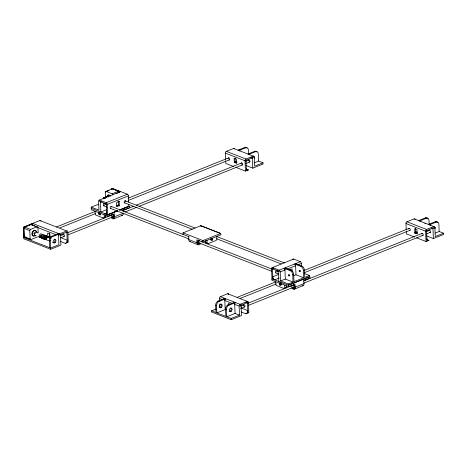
<?xml version="1.0" encoding="UTF-8"?>
<svg xmlns="http://www.w3.org/2000/svg" width="467" height="467" viewBox="0 0 467 467"><rect width="100%" height="100%" fill="white"/><g stroke="black" fill="none" stroke-linecap="round" stroke-linejoin="round"><path stroke-width="0.7" d="M67.289 242.589L66.851 232.157L60.465 234.72L60.903 245.152L50.634 249.273L23.805 238.812L23.35 227.937A0.846 0.578 -68.7 0 1 23.94 226.909L39.882 220.512A1.442 0.987 -68.7 0 1 40.74 220.693M216.017 309.026L211.539 310.824L211.586 312.038L231.229 319.697L241.492 315.581L241.054 305.144L247.44 302.581L247.878 313.013M234.282 162.475L234.195 158.225L236.419 159.177L236.611 163.357L234.294 162.504L235.286 162.142L236.751 162.767M116.604 206.116L118.414 205.27L118.268 201.23M118.25 205.457L119.196 205.778L119.33 205.486L119.161 201.516L118.163 201.055M289.546 270.06L292.044 268.864L292.237 271.631M212.584 238.976L210.921 239.822L212.584 238.976L212.625 239.98L211.218 240.54L211.177 239.542M245.992 160.759L246.36 160.117L253.33 157.321L253.277 156.101L233.64 148.442L226.367 151.361A1.442 0.987 -68.7 0 0 225.368 153.112L225.625 159.305M426.581 231.183L426.955 230.54L433.919 227.744L433.866 226.53L414.229 218.871L406.961 221.784A1.442 0.987 -68.7 0 0 405.957 223.535L406.22 229.729M60.482 235.14L60.798 234.586M99.232 213.028C103.055 213.693 97.755 214.417 99.319 212.975M241.071 305.564L241.392 305.009M279.71 283.568C283.446 284.496 278.344 284.555 279.908 283.399M106.745 214.388L106.307 203.951L100.528 201.797L100.819 212.076L106.774 209.689M211.16 239.647L212.578 239.028M119.319 205.585L118.431 205.2M119.295 205.649L118.385 205.328M37.594 236.927L30.904 239.612L25.02 237.312L24.261 236.699L23.905 228.316L24.593 227.12L31.277 224.44L37.926 227.347L38.16 232.94M30.904 239.612L30.145 238.993L29.795 230.61L30.478 229.42L37.167 226.734M118.32 205.41L119.266 205.708M105.524 197.605L105.285 192.013L105.921 191.371L112.267 188.826L118.472 191.242L119.178 192.41M111.636 189.468L112.267 188.826M119.196 205.778L116.773 206.607L116.622 202.45L119.12 201.446M112.022 188.995L111.537 189.188A0.846 0.52 68.1 0 1 112.08 188.633L112.565 188.44L127.351 194.208A1.442 0.887 68.1 0 1 128.384 195.912L128.647 202.112M105.285 192.013L109.097 190.483M25.487 237.259L24.202 237.773L23.799 228.112A0.846 0.578 -68.7 0 1 24.389 227.085L33.064 223.605A1.535 1.051 -68.7 0 0 32.153 225.392L32.095 223.997L31.645 223.821M105.921 191.371L112.121 193.787L118.472 191.242M119.225 191.423L119.71 191.231M120.609 191.581L99.436 200.074A1.535 0.94 68.1 0 0 98.595 201.119L98.975 210.162L91.252 207.15L91.299 208.364A22.072 13.549 68.1 0 0 91.17 209.706L98.963 212.748L98.998 213.477M116.003 193.682L117.906 192.918M100.411 202.007L101.748 201.423M101.73 201.534L100.405 202.065L100.382 201.639L99.483 201.289L99.436 200.074L106.178 202.707A1.442 0.887 68.1 0 1 107.212 204.412L107.644 214.738L116.908 211.02M91.252 207.15L98.59 204.202M106.178 202.707L127.351 194.208M247.084 148.167A3.456 2.364 -68.7 0 0 244.825 147.455L238.065 150.17A1.535 1.051 -68.7 0 1 238.328 150.152M248.572 154.32L248.391 149.965A3.456 2.364 -68.7 0 0 245.724 147.805L238.964 150.52A1.535 1.051 -68.7 0 1 239.898 151.063M107.212 204.412L128.384 195.912M56.507 226.962L95.682 211.242M128.098 198.23L228.731 157.846M59.998 227.843L95.793 213.477M128.215 200.466L229.519 159.807M234.072 158.406L235.041 158.015L235.286 162.142M116.703 205.702L118.688 204.908M256.973 152.02A3.456 2.364 -68.7 0 0 254.713 151.314L247.954 154.028A1.535 1.051 -68.7 0 1 248.666 154.221M100.329 214.178C97.037 213.203 101.689 213.868 100.347 215.077L99.039 214.569L100.066 213.909M246.021 165.499L252.799 168.143L263.061 164.022L263.009 162.808L258.584 161.08L258.28 153.824A3.456 2.364 -68.7 0 0 255.612 151.664L248.853 154.379A1.535 1.051 -68.7 0 1 249.728 154.787M99.039 214.569L100.078 214.155M106.931 212.888L104.947 213.688A2.644 1.623 68.1 0 0 106.645 211.96M47.757 237.154L47.698 233.062L49.957 234.049L50.132 238.193L47.757 237.154L49.695 236.372L49.56 233.121M234.236 162.312L235.205 161.926M49.695 236.372L47.786 237.283L49.887 236.687L47.949 237.464M234.265 162.446L235.216 161.991M47.856 237.399L49.841 236.658M234.335 162.557L235.35 162.212M234.428 162.627L235.397 162.236M49.689 247.708L49.379 240.447A3.456 2.364 -68.7 0 1 51.784 236.255L58.544 233.541A1.535 1.051 -68.7 0 0 58.287 233.733M50.634 249.273L50.278 240.797A3.456 2.364 -68.7 0 1 52.683 236.606L66.711 230.978A1.442 0.987 -68.7 0 1 67.82 231.877L68.258 242.204L65.351 243.371L60.605 241.521M246.307 168.278A2.644 1.81 -68.7 0 0 248.345 169.93L245.438 171.097L245.006 160.771A1.442 0.987 -68.7 0 1 246.01 159.019L253.277 156.101A1.535 1.051 -68.7 0 1 254.305 157.11L254.684 166.147L263.009 162.808M119.552 209.957L128.816 206.239L128.729 204.172M107.731 214.773L117.748 210.751M119.75 209.952L129.19 206.233A22.072 13.549 68.1 0 1 129.441 207.722L123.142 210.249A22.072 13.549 68.1 0 1 123.276 211.358M91.299 208.364L107.824 214.808L117.842 210.786M119.844 209.987L129.19 206.233M60.465 234.72L59.496 235.105L59.443 233.891L32.614 223.43M95.093 211.236L95.198 213.664A1.325 0.811 68.1 0 0 96.144 215.229L103.405 218.06A1.325 0.811 68.1 0 0 104.258 217.196L105.805 216.577L105.729 214.756M103.405 218.06L104.439 217.645M123.737 209.905L124.771 209.49A1.325 0.811 68.1 0 0 125.605 208.924M98.963 212.748L108.07 216.297L114.368 213.769A22.072 13.549 68.1 0 1 114.643 216.7A3.129 1.921 68.1 0 1 113.44 218.842A3.129 1.921 68.1 0 1 111.093 217.318M60.669 235.531L63.372 234.452M67.423 232.823L111.998 214.937M122.809 210.599L133.615 206.262M136.317 205.176L241.672 162.895M245.724 161.267L249.104 159.912M60.786 237.767L64.166 236.413M68.217 234.784L112.792 216.898M124.946 212.018L137.105 207.138M139.131 206.326L242.466 164.857M245.84 163.503L249.892 161.874M114.643 216.7L123.411 213.18A3.129 1.921 68.1 0 1 121.402 215.223M113.679 218.778L122.453 215.252M254.101 162.884L258.584 161.08M182.912 234.37A22.072 15.102 -68.7 0 1 183.058 232.87L200.868 225.719L220.687 233.447A22.072 15.102 -68.7 0 1 220.949 234.784L212.549 238.158L212.578 238.888L211.323 238.071M220.687 233.447L202.876 240.598A22.072 15.102 -68.7 0 0 202.731 242.099L212.549 238.158M201.295 241.538L201.954 241.27M212.374 238.479C210.057 238.304 211.102 240.4 212.567 238.83M210.967 239.04L212.444 238.561M211.037 239.127L212.479 238.608M211.102 239.227L212.508 238.66M211.142 239.338L212.532 238.719M205.544 240.447L205.62 242.268A1.325 0.905 -68.7 0 0 206.642 243.097L208.078 243.657L215.906 240.511A1.325 0.905 -68.7 0 0 216.828 238.911L216.723 236.483M271.981 278.822L271.549 268.496A1.442 0.887 68.1 0 1 272.471 267.556L293.65 259.057L300.392 261.689A1.535 0.94 68.1 0 1 301.349 263.435L301.466 266.213M273.796 268.63L272.465 269.226L272.804 268.887L279.266 271.397L279.213 270.183L272.471 267.556M300.392 261.689L279.213 270.183A1.535 0.94 68.1 0 1 280.171 271.934L280.55 280.971L288.273 283.983L293.043 282.068L292.739 274.806A3.456 2.125 68.1 0 0 290.258 270.714L283.989 268.268A1.535 0.94 68.1 0 1 284.946 270.019L280.171 271.934M285.857 268.233L284.888 268.618L285.325 279.056L293.043 282.068M296.516 263.954L295.547 264.34L295.985 274.777L303.708 277.789L303.404 270.527A3.456 2.125 68.1 0 0 300.917 266.435L294.648 263.989A1.535 0.94 68.1 0 1 295.605 265.741L287.205 269.109M297.765 264.871L301.349 263.435M219.601 301.227L219.484 298.442A1.535 1.051 -68.7 0 1 220.395 296.656L227.662 293.743A1.442 0.987 -68.7 0 1 228.521 293.924M278.735 274.357L272.781 276.744A2.644 1.623 68.1 0 0 274.678 279.873L279.313 278.017M290.258 270.714L291.227 270.329A3.456 2.125 68.1 0 1 293.708 274.421L294.012 281.677L303.708 277.789M300.917 266.435L301.886 266.05A3.456 2.125 68.1 0 1 304.373 270.142L304.677 277.398L309.446 275.483L309.498 276.697M211.539 310.824L215.964 312.551L215.661 305.29A3.456 2.364 -68.7 0 1 218.06 301.098L224.82 298.384A1.535 1.051 -68.7 0 0 224.563 298.576M429.161 224.75L428.98 220.389A3.456 2.364 -68.7 0 0 426.313 218.235L425.414 217.879L418.654 220.593A1.535 1.051 -68.7 0 1 419.162 220.64M234.125 302.832A1.535 1.051 -68.7 0 1 234.708 302.242L227.949 304.957A3.456 2.364 -68.7 0 0 225.549 309.148L225.853 316.404L216.863 312.902L216.56 305.64A3.456 2.364 -68.7 0 1 218.959 301.448L225.719 298.734A1.535 1.051 -68.7 0 0 224.808 300.52L232.513 303.527M426.313 218.235L419.553 220.944A1.535 1.051 -68.7 0 1 419.938 220.949M292.739 274.806L293.708 274.421M303.404 270.527L304.373 270.142M237.096 297.386L275.594 281.94M303.959 270.551L409.32 228.27M280.55 280.971L285.325 279.056M293.399 275.816L295.985 274.777M240.587 298.267L276.382 283.901M304.075 272.786L410.108 230.231M280.591 282.757L279.558 283.171L271.765 280.13A22.072 13.549 68.1 0 1 271.893 278.787L288.413 285.232L309.784 276.657A22.072 13.549 68.1 0 1 310.03 278.145L303.731 280.673A22.072 13.549 68.1 0 1 304.005 283.603A3.129 1.921 68.1 0 1 301.997 285.646M437.135 221.948A3.456 2.364 -68.7 0 0 435.302 221.737L428.543 224.452A1.535 1.051 -68.7 0 1 428.928 224.458M280.918 284.601C277.626 283.627 282.278 284.292 280.936 285.5L279.634 284.993L280.655 284.333M228.848 305.307L235.607 302.593A1.535 1.051 -68.7 0 0 234.697 304.379L239.122 306.101L239.501 315.143L231.177 318.482L226.752 316.754L226.448 309.498A3.456 2.364 -68.7 0 1 228.848 305.307L227.949 304.957M426.616 235.928L433.388 238.567L443.65 234.446L443.597 233.231L439.173 231.509L438.869 224.248A3.456 2.364 -68.7 0 0 436.201 222.088L429.442 224.802A1.535 1.051 -68.7 0 1 430.376 225.345M279.634 284.993L280.667 284.578M414.824 232.735L414.766 228.649L417.013 229.601L417.2 233.78L414.842 232.835L415.799 232.35L415.63 228.445M414.854 232.87L415.799 232.35M414.871 232.899L415.875 232.572L417.34 233.191M414.924 232.986L415.939 232.636M415.017 233.051L415.986 232.659M216.863 312.902L225.187 309.557L224.75 299.125L223.851 298.775M241.2 311.944L245.94 313.795L248.847 312.627L248.415 302.301A1.442 0.987 -68.7 0 0 247.3 301.402L240.032 304.315A1.535 1.051 -68.7 0 0 239.122 306.101M426.896 238.701A2.644 1.81 -68.7 0 0 428.939 240.353L426.032 241.521L425.6 231.194A1.442 0.987 -68.7 0 1 426.599 229.443L433.866 226.53A1.535 1.051 -68.7 0 1 434.894 227.534L435.273 236.576L443.597 233.231M241.054 305.144L240.085 305.535L240.032 304.315L220.395 296.656M275.682 281.659L275.787 284.088A1.325 0.811 68.1 0 0 276.738 285.652L284 288.489A1.325 0.811 68.1 0 0 284.847 287.625L286.394 287.001L286.341 285.786M304.326 280.328L305.365 279.914M279.587 283.901L279.546 282.926L288.659 286.72L294.957 284.193A22.072 13.549 68.1 0 1 295.232 287.123A3.129 1.921 68.1 0 1 294.029 289.266A3.129 1.921 68.1 0 1 291.682 287.742M240.587 306.229L243.967 304.875M248.018 303.246L292.593 285.36M303.398 281.023L422.267 233.319M426.318 231.69L429.693 230.336M240.703 308.465L244.755 306.837M248.129 305.482L293.381 287.322M303.509 283.259L423.055 235.28M426.429 233.926L430.481 232.297M295.232 287.123L304.005 283.603M294.268 289.201L303.042 285.681M226.752 316.754L235.076 313.415L239.501 315.143M435.332 233.051L439.173 231.509M246.36 160.117L245.969 160.269L246.407 170.706M426.955 230.54L426.564 230.692L427.001 241.13M99.354 213.822L99.045 213.717M279.949 284.251L279.634 284.14M66.46 232.315L66.869 232.642M247.049 302.739L247.457 303.065L246.091 302.476M252.022 157.846L252.373 158.132L252.799 168.143M432.611 228.27L432.962 228.556L433.388 238.567M244.825 147.455L245.724 147.805M254.713 151.314L255.612 151.664M435.302 221.737L436.201 222.088M239.034 149.784L239.933 150.135M248.923 153.637L249.822 153.987M419.623 220.208L420.522 220.558M429.512 224.061L430.411 224.411M250.989 157.49L252.361 158.074M251.018 157.601L252.373 158.132L252.361 157.706M431.607 228.024L432.962 228.556L432.95 228.13M226.367 151.361L246.01 159.019M406.961 221.784L426.599 229.443M225.368 153.112L245.006 160.771M405.957 223.535L425.6 231.194M235.187 161.278L237.218 162.067M415.099 231.434L417.136 232.227M246.313 169.136L248.345 169.93M426.908 239.559L428.939 240.353M233.926 166.602L225.8 163.438L225.684 160.683M235.958 167.396L245.438 171.097M414.515 237.032L406.389 233.862L406.278 231.107M416.546 237.82L426.032 241.521M112.08 188.633L120.124 191.774A1.535 0.94 68.1 0 0 119.371 192.217M200.775 225.759L220.593 233.488M301.886 266.05L295.617 263.604A1.535 0.94 68.1 0 1 296.084 264.024M125.057 200.763L194.937 228.013M216.647 236.483L284.485 262.939M124.35 202.76L192.194 229.215M216.618 238.742L281.07 263.873M304.297 273.475L309.446 275.483M118.25 201.143L119.167 201.581M309.784 276.657L288.326 285.197L288.273 283.983M291.227 270.329L284.958 267.883A1.535 0.94 68.1 0 1 285.425 268.303M211.656 239.361L212.613 239.734M211.189 239.419L212.625 239.98M127.275 208.107L127.888 208.346M307.864 278.53L308.477 278.77M118.431 205.136L119.33 205.486M183.058 232.87L202.97 240.558M205.62 242.268L207.056 242.828A1.325 0.905 -68.7 0 0 208.078 243.657M103.639 203.454L107.031 204.78M111.099 206.367L189.117 236.792M271.887 269.068L196.893 239.816A22.072 15.102 -68.7 0 0 196.846 242.752A3.129 2.142 -68.7 0 0 198.376 244.842A3.129 2.142 -68.7 0 0 200.851 243.214M275.956 270.656L278.671 271.712M103.616 205.713L107.007 207.039M110.399 208.358L189.094 239.051M198.592 242.752L271.864 271.327M275.933 272.915L278.647 273.971M188.756 236.646A22.072 15.102 -68.7 0 0 188.709 239.583L196.846 242.752M189.964 241.608L198.101 244.784M279.821 283.451L281.128 283.959M99.15 213.098L100.498 213.571M279.745 283.527L281.087 283.994M99.115 213.145L100.423 213.653M99.057 213.25L100.387 213.705M280.982 284.129L279.645 283.673L280.93 284.24M99.033 213.308L100.341 213.816M99.016 213.361L100.312 213.933M279.61 283.79L280.9 284.356M39.882 220.512L66.711 230.978M227.662 293.743L247.3 301.402M246.016 302.324L247.37 302.849M246.051 302.365L247.428 302.949M57.575 233.932L58.474 234.282L58.912 244.72L50.588 248.059L23.753 237.598M233.739 302.628L234.638 302.978L235.076 313.415M32.036 225.053L37.926 227.347M37.564 227.499L55.824 234.621M219.484 298.442L222.642 299.68M60.412 237.522L67.184 240.161A2.644 1.81 -68.7 0 1 65.351 243.371M241.001 307.946L247.773 310.584A2.644 1.81 -68.7 0 1 245.94 313.795M230.389 304.286L228.264 303.492L228.24 304.969M51.784 236.255L52.683 236.606M218.06 301.098L218.959 301.448M24.593 227.12L30.478 229.42M23.94 226.909L24.389 227.085M46.478 236.757L46.758 237.207A1.599 1.092 -68.7 0 1 45.801 239.069A1.599 1.092 -68.7 0 1 44.47 238.509L44.248 238.392M23.35 227.937L23.799 228.112M23.905 228.316L29.795 230.61M49.379 240.447L50.278 240.797M215.661 305.29L216.56 305.64M225.549 309.148L226.448 309.498M38.119 236.606L49.52 241.054M52.876 242.361L54.213 242.887M24.261 236.699L30.145 238.993M272.804 268.887L272.442 268.741L272.88 279.173M100.382 201.639L100.697 201.767M105.945 203.816L106.33 204.435M278.052 270.93L278.805 281.484M112.121 193.787L112.827 194.955M44.47 238.509L44.418 238.147A1.599 1.092 -68.7 0 1 45.375 236.284A1.599 1.092 -68.7 0 1 46.7 236.845M280.86 283.679L280.895 284.415M100.271 213.256L100.306 213.991M290.357 268.98L290.41 270.282M284.742 285.191L284.847 287.625M231.177 318.482L231.229 319.697M219.718 304.005L219.864 307.484M206.957 240.4L207.056 242.828M104.153 214.767L104.258 217.196M279.593 283.989L279.622 284.747M99.004 213.565L99.033 214.324M211.142 238.719L211.172 239.454M278.367 271.047L278.385 271.473M104.801 197.827A2.09 1.284 68.1 0 1 106.511 197.214M105.215 197.798A1.599 0.981 68.1 0 1 106.126 197.43M106.365 196.852A2.09 1.284 68.1 0 1 108.291 196.975M103.47 198.773A1.599 0.981 68.1 0 1 104.754 198.253M103.353 198.866A2.09 1.284 68.1 0 1 105.443 198.113M103.149 198.493A2.09 1.284 68.1 0 1 105.203 198.212M118.355 191.739A0.835 0.514 68.1 0 1 118.717 192.229M107.392 195.918A2.884 1.769 68.1 0 1 110.37 196.082M106.931 196.665A2.884 1.769 68.1 0 1 110.019 196.222M104.439 205.708A1.109 0.759 -68.7 0 1 103.411 205.381A1.109 0.759 -68.7 0 1 103.937 203.904A1.109 0.759 -68.7 0 1 104.964 204.225M124.946 202.906A1.109 0.759 -68.7 0 1 124.152 202.112A1.109 0.759 -68.7 0 1 124.987 200.822A1.109 0.759 -68.7 0 1 125.781 201.616M118.385 191.99A0.595 0.362 68.1 0 1 118.554 192.229M112.022 188.896A0.846 0.52 68.1 0 1 112.565 188.44M110.837 208.533A1.109 0.759 -68.7 0 1 110.2 207.605A1.109 0.759 -68.7 0 1 111.035 206.42A1.109 0.759 -68.7 0 1 111.823 207.138M199.934 243.12A1.985 1.36 -68.7 0 1 197.827 243.068A1.985 1.36 -68.7 0 1 198.691 240.225M199.38 242.694A1.057 0.724 -68.7 0 1 198.382 241.883A1.057 0.724 -68.7 0 1 199.66 240.925M199.969 243.173A2.066 1.413 -68.7 0 1 197.775 243.12A2.066 1.413 -68.7 0 1 198.673 240.161M200.868 225.719A22.072 15.102 -68.7 0 1 201.008 226.384M190.53 241.678A3.129 2.142 -68.7 0 1 188.709 239.583M292.827 259.389A1.442 0.887 68.1 0 1 293.65 259.057M276.137 272.962A1.109 0.759 -68.7 0 1 275.431 272.127A1.109 0.759 -68.7 0 1 276.207 270.878A1.109 0.759 -68.7 0 1 277.054 271.496M289.779 275.483A0.706 0.432 68.1 0 1 289.464 274.853M300.567 271.292A0.706 0.432 68.1 0 1 300.123 270.574M285.53 268.449A1.535 0.94 68.1 0 1 285.699 268.764M243.611 305.12A1.109 0.683 68.1 0 1 244.626 305.149A1.109 0.683 68.1 0 1 244.959 306.65A1.109 0.683 68.1 0 1 243.943 306.621M243.529 305.593A1.109 0.683 68.1 0 1 243.546 305.336M228.602 294.035A1.442 0.987 -68.7 0 1 228.76 294.473M230.797 307.934A1.903 1.302 -68.7 0 1 230.996 310.018A1.903 1.302 -68.7 0 1 229.414 311.349M220.622 303.889A1.903 1.302 -68.7 0 1 221.107 306.159A1.903 1.302 -68.7 0 1 219.192 307.42M224.148 299.137A1.535 1.051 -68.7 0 1 224.446 298.693M40.892 220.938A1.442 0.987 -68.7 0 1 40.944 221.084M58.533 235.677A1.535 1.051 -68.7 0 1 59.443 233.891M62.94 235.17A1.109 0.683 68.1 0 1 63.652 234.44A1.109 0.683 68.1 0 1 64.452 235.753A1.109 0.683 68.1 0 1 63.74 236.483M57.961 234.136A1.535 1.051 -68.7 0 1 58.171 233.85M54.341 239.046A1.903 1.302 -68.7 0 1 54.832 241.316A1.903 1.302 -68.7 0 1 52.917 242.577M414.229 218.871A1.535 1.051 -68.7 0 1 415.105 219.28M421.713 233.769A1.109 0.683 68.1 0 1 422.711 233.582A1.109 0.683 68.1 0 1 423.12 235.146A1.109 0.683 68.1 0 1 422.045 235.064M429.068 230.821A1.109 0.683 68.1 0 1 430.008 230.57A1.109 0.683 68.1 0 1 430.521 232.052A1.109 0.683 68.1 0 1 429.582 232.297M408.742 229.046A1.109 0.683 68.1 0 1 409.518 228.351A1.109 0.683 68.1 0 1 410.248 229.811A1.109 0.683 68.1 0 1 409.337 230.249M437.363 222.175A3.456 2.364 -68.7 0 1 437.561 222.444M425.414 217.879A3.456 2.364 -68.7 0 1 427.836 218.9M434.561 227.435A0.706 0.485 -68.7 0 1 435.308 227.826A0.706 0.485 -68.7 0 1 434.503 228.597M424.801 223.483A0.706 0.485 -68.7 0 1 425.192 223.454M420.061 220.99A1.535 1.051 -68.7 0 1 420.534 221.632M288.413 285.232A22.072 13.549 68.1 0 1 288.659 286.72M293.387 284.601A2.066 1.267 68.1 0 1 294.356 287.713A2.066 1.267 68.1 0 1 292.167 287.246M291.77 286.253A2.066 1.267 68.1 0 1 291.729 285.273M286.394 287.001A1.325 0.811 68.1 0 1 285.547 287.865M306.159 279.488A1.325 0.811 68.1 0 1 305.704 279.955M304.642 279.972A1.325 0.811 68.1 0 1 304.256 280.55M292.535 285.535A1.057 0.648 68.1 0 1 293.445 285.5A1.057 0.648 68.1 0 1 293.871 286.861A1.057 0.648 68.1 0 1 293.031 287.129M293.457 284.637A1.985 1.22 68.1 0 1 294.455 287.444A1.985 1.22 68.1 0 1 292.57 287.579M291.898 286.224A1.985 1.22 68.1 0 1 291.857 285.284M36.222 235.817A1.985 1.36 -68.7 0 1 34.704 234.738A1.985 1.36 -68.7 0 1 35.819 232.303A1.985 1.36 -68.7 0 1 37.535 232.963M41.435 237.038A1.985 1.36 -68.7 0 1 39.257 236.787A1.985 1.36 -68.7 0 1 40.565 233.926A1.985 1.36 -68.7 0 1 42.065 235.66M233.64 148.442A1.535 1.051 -68.7 0 1 234.44 148.739M241.095 163.59A1.109 0.683 68.1 0 1 241.929 163.006A1.109 0.683 68.1 0 1 242.589 164.507A1.109 0.683 68.1 0 1 241.637 164.828M248.479 160.391A1.109 0.683 68.1 0 1 249.419 160.146A1.109 0.683 68.1 0 1 249.933 161.629A1.109 0.683 68.1 0 1 248.993 161.874M228.147 158.622A1.109 0.683 68.1 0 1 228.865 157.893A1.109 0.683 68.1 0 1 229.659 159.212A1.109 0.683 68.1 0 1 228.947 159.936M253.861 157.145A0.706 0.485 -68.7 0 1 254.667 157.081A0.706 0.485 -68.7 0 1 254.299 158.144M24.395 228.153A0.835 0.572 -68.7 0 1 24.477 227.954M24.733 227.633A0.835 0.572 -68.7 0 1 25.049 227.487M25.037 236.699A0.835 0.572 -68.7 0 1 24.786 236.541M34.383 235.712A2.884 1.973 -68.7 0 1 31.984 234.527A2.884 1.973 -68.7 0 1 33.332 230.873A2.884 1.973 -68.7 0 1 35.965 231.416M35.235 235.456A2.884 1.973 -68.7 0 1 32.363 234.86A2.884 1.973 -68.7 0 1 33.834 230.873A2.884 1.973 -68.7 0 1 36.449 232.163M34.622 233.728A0.66 0.455 -68.7 0 1 33.898 233.646A0.66 0.455 -68.7 0 1 34.336 232.689A0.66 0.455 -68.7 0 1 34.832 233.267M107.824 214.808A22.072 13.549 68.1 0 1 108.07 216.297M112.798 214.178A2.066 1.267 68.1 0 1 113.767 217.289A2.066 1.267 68.1 0 1 111.578 216.822M111.111 215.322A2.066 1.267 68.1 0 1 111.257 214.446M105.805 216.577A1.325 0.811 68.1 0 1 105.297 217.482M124.07 209.403A1.325 0.811 68.1 0 1 123.662 210.121M112.197 214.855A1.057 0.648 68.1 0 1 113.306 216.116A1.057 0.648 68.1 0 1 112.267 216.542M112.862 214.213A1.985 1.22 68.1 0 1 113.796 217.208A1.985 1.22 68.1 0 1 111.689 216.752M111.239 215.31A1.985 1.22 68.1 0 1 111.385 214.47M44.493 238.8A2.09 1.43 -68.7 0 1 42.585 238.129A2.09 1.43 -68.7 0 1 43.612 235.356A2.09 1.43 -68.7 0 1 45.521 236.028M44.114 238.544A1.599 1.092 -68.7 0 1 43.011 236.751A1.599 1.092 -68.7 0 1 45.036 235.94M42.766 238.491A2.09 1.43 -68.7 0 1 41.37 236.086A2.09 1.43 -68.7 0 1 44.026 235.099M44.219 237.662A1.599 1.092 -68.7 0 1 44.493 236.886M44.727 236.553A1.599 1.092 -68.7 0 1 45.001 236.296M45.608 236.051A1.599 1.092 -68.7 0 1 45.9 236.086M45.807 239.308A2.09 1.43 -68.7 0 1 43.898 238.643A2.09 1.43 -68.7 0 1 44.925 235.87A2.09 1.43 -68.7 0 1 46.834 236.541M46.718 238.065A2.09 1.43 -68.7 0 1 46.478 238.555M288.483 275.075A0.706 0.432 68.1 0 0 289.178 276.009A0.706 0.432 68.1 0 0 289.231 274.929A0.706 0.432 68.1 0 0 288.483 275.075M299.143 270.796A0.706 0.432 68.1 0 0 299.843 271.73A0.706 0.432 68.1 0 0 299.896 270.65A0.706 0.432 68.1 0 0 299.143 270.796M221.486 307.327A1.903 1.302 -68.7 0 0 221.521 304.239A1.903 1.302 -68.7 0 0 219.408 306.451A1.903 1.302 -68.7 0 0 221.486 307.327M231.375 311.185A1.903 1.302 -68.7 0 0 231.41 308.097A1.903 1.302 -68.7 0 0 229.297 310.31A1.903 1.302 -68.7 0 0 231.375 311.185M55.211 242.484A1.903 1.302 -68.7 0 0 55.24 239.396A1.903 1.302 -68.7 0 0 53.133 241.608A1.903 1.302 -68.7 0 0 55.211 242.484M40.792 236.284A0.66 0.455 -68.7 0 0 40.968 235.181A0.66 0.455 -68.7 0 0 40.168 235.782A0.66 0.455 -68.7 0 0 40.792 236.284M46.029 239.396A2.09 1.43 -68.7 0 0 46.642 235.905A2.09 1.43 -68.7 0 0 44.096 237.726A2.09 1.43 -68.7 0 0 46.029 239.396M45.737 238.211A0.66 0.455 -68.7 0 0 45.912 237.108A0.66 0.455 -68.7 0 0 45.112 237.709A0.66 0.455 -68.7 0 0 45.737 238.211"/></g></svg>
